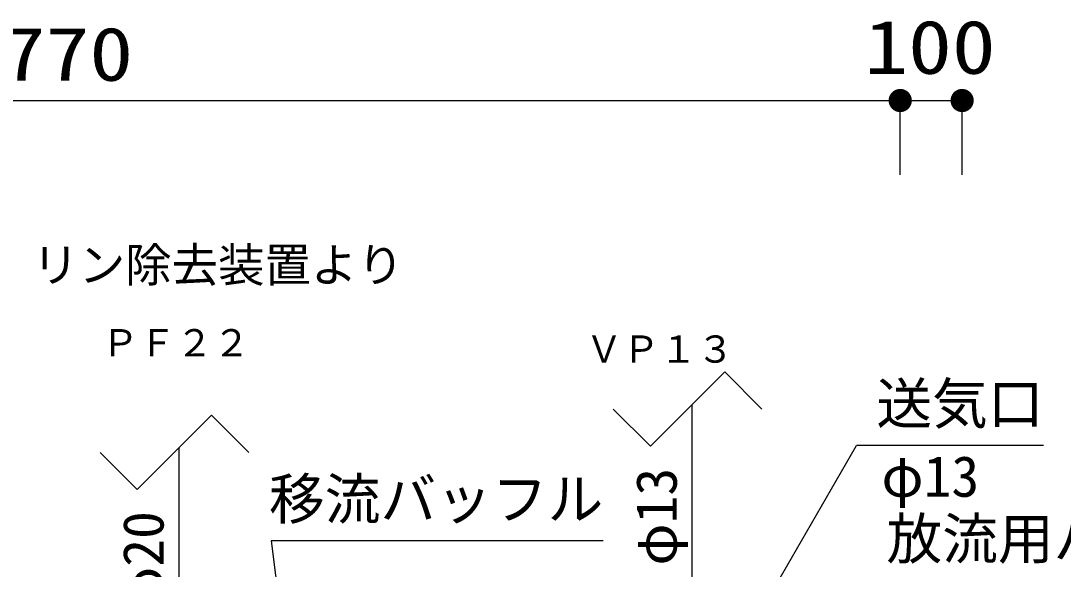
# Model space of a CAD drawing. Units: millimetres, scale not verified. Extents: x -8910 to 8910, y -6308 to 6308.
# Drawn here: x -5019 to -3335, y 1434 to 2320 of the extents above; entities that cross this region are included whole.
import ezdxf
from ezdxf.enums import TextEntityAlignment as Align

# ---------------------------------------------------------------- set-up
doc = ezdxf.new("R2010")
doc.units = ezdxf.units.MM
doc.header["$LTSCALE"] = 30
for name, color, linetype, lineweight in [('0-1_空気管', 3, 'Continuous', 25), ('0-8_07', 3, 'Continuous', 25), ('1-2_00クル-フ-6寸法', 132, 'Continuous', 25)]:
    doc.layers.add(name, color=color, linetype=linetype, lineweight=lineweight)
doc.styles.add('ＭＳ ゴシック', font='')
doc.styles.get('ＭＳ ゴシック').set_extended_font_data('MS Gothic')

msp = doc.modelspace()

# ---------------------------------------------------------------- linework, layer by layer
at = {"layer": '0-1_空気管'}
for p in [(-3933.56, 1175.05), (-3366.62, 1633.7)]:
    msp.add_line(p, (-3668.76, 1633.7), dxfattribs=at)
msp.add_lwpolyline([(-4077.81, 1479.57), (-4614.38, 1479.57), (-4552.68, 993.44)], dxfattribs=at)
at = {"layer": '0-8_07', "color": 7}
for p, q in [((-3881.67, 1752.56), (-4001.67, 1632.56)), ((-3821.67, 1692.56), (-3881.67, 1752.56)), ((-4001.67, 1632.56), (-4061.67, 1692.56)), ((-4710.67, 1682.56), (-4830.67, 1562.56)), ((-4650.67, 1622.56), (-4710.67, 1682.56)), ((-4830.67, 1562.56), (-4890.67, 1622.56))]:
    msp.add_line(p, q, dxfattribs=at)
at = {"layer": '0-8_07', "color": 6}
for p, q in [((-3934.09, 1175.36), (-3934.09, 1700.14)), ((-4763.09, 1081.05), (-4763.09, 1630.14))]:
    msp.add_line(p, q, dxfattribs=at)
at = {"layer": '1-2_00クル-フ-6寸法', "color": 4}
for p, q in [((-6368.11, 2190.98), (-3598.07, 2190.98)), ((-3598.07, 2070.98), (-3598.07, 2190.98)), ((-3598.07, 2070.98), (-3598.07, 2190.98)), ((-3598.07, 2190.98), (-3498.07, 2190.98)), ((-3498.07, 2070.98), (-3498.07, 2190.98))]:
    msp.add_line(p, q, dxfattribs=at)
at = {"layer": '1-2_00クル-フ-6寸法'}
for points in [[(-3598.07, 2190.98), (-3610.02, 2205.43), (-3608.12, 2206.81)], [(-3598.07, 2190.98), (-3610.02, 2205.43), (-3608.12, 2206.81)], [(-3598.07, 2190.98), (-3608.12, 2206.81), (-3606.05, 2207.95)], [(-3598.07, 2190.98), (-3608.12, 2206.81), (-3606.05, 2207.95)], [(-3598.07, 2190.98), (-3606.05, 2207.95), (-3603.86, 2208.82)], [(-3598.07, 2190.98), (-3606.05, 2207.95), (-3603.86, 2208.82)], [(-3598.07, 2190.98), (-3603.86, 2208.82), (-3601.58, 2209.4)], [(-3598.07, 2190.98), (-3603.86, 2208.82), (-3601.58, 2209.4)], [(-3598.07, 2190.98), (-3601.58, 2209.4), (-3599.25, 2209.7)], [(-3598.07, 2190.98), (-3601.58, 2209.4), (-3599.25, 2209.7)], [(-3598.07, 2190.98), (-3599.25, 2209.7), (-3596.89, 2209.7)], [(-3598.07, 2190.98), (-3599.25, 2209.7), (-3596.89, 2209.7)], [(-3598.07, 2190.98), (-3596.89, 2209.7), (-3594.56, 2209.4)], [(-3598.07, 2190.98), (-3596.89, 2209.7), (-3594.56, 2209.4)], [(-3598.07, 2190.98), (-3594.56, 2209.4), (-3592.28, 2208.82)], [(-3598.07, 2190.98), (-3594.56, 2209.4), (-3592.28, 2208.82)], [(-3598.07, 2190.98), (-3592.28, 2208.82), (-3590.09, 2207.95)], [(-3598.07, 2190.98), (-3592.28, 2208.82), (-3590.09, 2207.95)], [(-3598.07, 2190.98), (-3590.09, 2207.95), (-3588.02, 2206.81)], [(-3598.07, 2190.98), (-3590.09, 2207.95), (-3588.02, 2206.81)], [(-3598.07, 2190.98), (-3588.02, 2206.81), (-3586.12, 2205.43)], [(-3598.07, 2190.98), (-3588.02, 2206.81), (-3586.12, 2205.43)], [(-3498.07, 2190.98), (-3510.02, 2205.43), (-3508.12, 2206.81)], [(-3498.07, 2190.98), (-3508.12, 2206.81), (-3506.05, 2207.95)], [(-3498.07, 2190.98), (-3506.05, 2207.95), (-3503.86, 2208.82)], [(-3498.07, 2190.98), (-3503.86, 2208.82), (-3501.58, 2209.4)], [(-3498.07, 2190.98), (-3501.58, 2209.4), (-3499.25, 2209.7)], [(-3498.07, 2190.98), (-3499.25, 2209.7), (-3496.89, 2209.7)], [(-3498.07, 2190.98), (-3496.89, 2209.7), (-3494.56, 2209.4)], [(-3498.07, 2190.98), (-3494.56, 2209.4), (-3492.28, 2208.82)], [(-3498.07, 2190.98), (-3492.28, 2208.82), (-3490.09, 2207.95)], [(-3498.07, 2190.98), (-3490.09, 2207.95), (-3488.02, 2206.81)], [(-3498.07, 2190.98), (-3488.02, 2206.81), (-3486.12, 2205.43)], [(-3598.07, 2190.98), (-3616.82, 2190.98), (-3616.67, 2193.33)], [(-3598.07, 2190.98), (-3616.82, 2190.98), (-3616.67, 2193.33)], [(-3598.07, 2190.98), (-3616.67, 2188.63), (-3616.82, 2190.98)], [(-3598.07, 2190.98), (-3616.67, 2188.63), (-3616.82, 2190.98)], [(-3598.07, 2190.98), (-3616.67, 2193.33), (-3616.23, 2195.65)], [(-3598.07, 2190.98), (-3616.67, 2193.33), (-3616.23, 2195.65)], [(-3598.07, 2190.98), (-3616.23, 2186.32), (-3616.67, 2188.63)], [(-3598.07, 2190.98), (-3616.23, 2186.32), (-3616.67, 2188.63)], [(-3598.07, 2190.98), (-3616.23, 2195.65), (-3615.5, 2197.89)], [(-3598.07, 2190.98), (-3616.23, 2195.65), (-3615.5, 2197.89)], [(-3598.07, 2190.98), (-3615.5, 2184.08), (-3616.23, 2186.32)], [(-3598.07, 2190.98), (-3615.5, 2184.08), (-3616.23, 2186.32)], [(-3598.07, 2190.98), (-3615.5, 2197.89), (-3614.5, 2200.02)], [(-3598.07, 2190.98), (-3615.5, 2197.89), (-3614.5, 2200.02)], [(-3598.07, 2190.98), (-3614.5, 2181.95), (-3615.5, 2184.08)], [(-3598.07, 2190.98), (-3614.5, 2181.95), (-3615.5, 2184.08)], [(-3598.07, 2190.98), (-3614.5, 2200.02), (-3613.24, 2202)], [(-3598.07, 2190.98), (-3614.5, 2200.02), (-3613.24, 2202)], [(-3598.07, 2190.98), (-3613.24, 2179.96), (-3614.5, 2181.95)], [(-3598.07, 2190.98), (-3613.24, 2179.96), (-3614.5, 2181.95)], [(-3598.07, 2190.98), (-3613.24, 2202), (-3611.74, 2203.82)], [(-3598.07, 2190.98), (-3613.24, 2202), (-3611.74, 2203.82)], [(-3598.07, 2190.98), (-3611.74, 2178.15), (-3613.24, 2179.96)], [(-3598.07, 2190.98), (-3611.74, 2178.15), (-3613.24, 2179.96)], [(-3598.07, 2190.98), (-3611.74, 2203.82), (-3610.02, 2205.43)], [(-3598.07, 2190.98), (-3611.74, 2203.82), (-3610.02, 2205.43)], [(-3598.07, 2190.98), (-3610.02, 2176.54), (-3611.74, 2178.15)], [(-3598.07, 2190.98), (-3610.02, 2176.54), (-3611.74, 2178.15)], [(-3598.07, 2190.98), (-3608.12, 2175.15), (-3610.02, 2176.54)], [(-3598.07, 2190.98), (-3608.12, 2175.15), (-3610.02, 2176.54)], [(-3598.07, 2190.98), (-3606.05, 2174.02), (-3608.12, 2175.15)], [(-3598.07, 2190.98), (-3606.05, 2174.02), (-3608.12, 2175.15)], [(-3598.07, 2190.98), (-3603.86, 2173.15), (-3606.05, 2174.02)], [(-3598.07, 2190.98), (-3603.86, 2173.15), (-3606.05, 2174.02)], [(-3598.07, 2190.98), (-3601.58, 2172.57), (-3603.86, 2173.15)], [(-3598.07, 2190.98), (-3601.58, 2172.57), (-3603.86, 2173.15)], [(-3598.07, 2190.98), (-3599.25, 2172.27), (-3601.58, 2172.57)], [(-3598.07, 2190.98), (-3599.25, 2172.27), (-3601.58, 2172.57)], [(-3598.07, 2190.98), (-3596.89, 2172.27), (-3599.25, 2172.27)], [(-3598.07, 2190.98), (-3596.89, 2172.27), (-3599.25, 2172.27)], [(-3598.07, 2190.98), (-3586.12, 2205.43), (-3584.4, 2203.82)], [(-3598.07, 2190.98), (-3586.12, 2205.43), (-3584.4, 2203.82)], [(-3598.07, 2190.98), (-3584.4, 2203.82), (-3582.9, 2202)], [(-3598.07, 2190.98), (-3584.4, 2203.82), (-3582.9, 2202)], [(-3598.07, 2190.98), (-3582.9, 2202), (-3581.64, 2200.02)], [(-3598.07, 2190.98), (-3582.9, 2202), (-3581.64, 2200.02)], [(-3598.07, 2190.98), (-3581.64, 2200.02), (-3580.64, 2197.89)], [(-3598.07, 2190.98), (-3581.64, 2200.02), (-3580.64, 2197.89)], [(-3598.07, 2190.98), (-3580.64, 2197.89), (-3579.91, 2195.65)], [(-3598.07, 2190.98), (-3580.64, 2197.89), (-3579.91, 2195.65)], [(-3598.07, 2190.98), (-3579.91, 2195.65), (-3579.47, 2193.33)], [(-3598.07, 2190.98), (-3579.91, 2195.65), (-3579.47, 2193.33)], [(-3598.07, 2190.98), (-3579.47, 2193.33), (-3579.32, 2190.98)], [(-3598.07, 2190.98), (-3579.47, 2193.33), (-3579.32, 2190.98)], [(-3598.07, 2190.98), (-3594.56, 2172.57), (-3596.89, 2172.27)], [(-3598.07, 2190.98), (-3592.28, 2173.15), (-3594.56, 2172.57)], [(-3598.07, 2190.98), (-3590.09, 2174.02), (-3592.28, 2173.15)], [(-3598.07, 2190.98), (-3588.02, 2175.15), (-3590.09, 2174.02)], [(-3598.07, 2190.98), (-3586.12, 2176.54), (-3588.02, 2175.15)], [(-3598.07, 2190.98), (-3584.4, 2178.15), (-3586.12, 2176.54)], [(-3598.07, 2190.98), (-3582.9, 2179.96), (-3584.4, 2178.15)], [(-3598.07, 2190.98), (-3581.64, 2181.95), (-3582.9, 2179.96)], [(-3598.07, 2190.98), (-3580.64, 2184.08), (-3581.64, 2181.95)], [(-3598.07, 2190.98), (-3579.91, 2186.32), (-3580.64, 2184.08)], [(-3598.07, 2190.98), (-3579.47, 2188.63), (-3579.91, 2186.32)], [(-3598.07, 2190.98), (-3579.32, 2190.98), (-3579.47, 2188.63)], [(-3598.07, 2190.98), (-3594.56, 2172.57), (-3596.89, 2172.27)], [(-3598.07, 2190.98), (-3592.28, 2173.15), (-3594.56, 2172.57)], [(-3598.07, 2190.98), (-3590.09, 2174.02), (-3592.28, 2173.15)], [(-3598.07, 2190.98), (-3588.02, 2175.15), (-3590.09, 2174.02)], [(-3598.07, 2190.98), (-3586.12, 2176.54), (-3588.02, 2175.15)], [(-3598.07, 2190.98), (-3584.4, 2178.15), (-3586.12, 2176.54)], [(-3598.07, 2190.98), (-3582.9, 2179.96), (-3584.4, 2178.15)], [(-3598.07, 2190.98), (-3581.64, 2181.95), (-3582.9, 2179.96)], [(-3598.07, 2190.98), (-3580.64, 2184.08), (-3581.64, 2181.95)], [(-3598.07, 2190.98), (-3579.91, 2186.32), (-3580.64, 2184.08)], [(-3598.07, 2190.98), (-3579.47, 2188.63), (-3579.91, 2186.32)], [(-3598.07, 2190.98), (-3579.32, 2190.98), (-3579.47, 2188.63)], [(-3498.07, 2190.98), (-3516.82, 2190.98), (-3516.67, 2193.33)], [(-3498.07, 2190.98), (-3516.67, 2188.63), (-3516.82, 2190.98)], [(-3498.07, 2190.98), (-3516.67, 2193.33), (-3516.23, 2195.65)], [(-3498.07, 2190.98), (-3516.23, 2186.32), (-3516.67, 2188.63)], [(-3498.07, 2190.98), (-3516.23, 2195.65), (-3515.5, 2197.89)], [(-3498.07, 2190.98), (-3515.5, 2184.08), (-3516.23, 2186.32)], [(-3498.07, 2190.98), (-3515.5, 2197.89), (-3514.5, 2200.02)], [(-3498.07, 2190.98), (-3514.5, 2181.95), (-3515.5, 2184.08)], [(-3498.07, 2190.98), (-3514.5, 2200.02), (-3513.24, 2202)], [(-3498.07, 2190.98), (-3513.24, 2179.96), (-3514.5, 2181.95)], [(-3498.07, 2190.98), (-3513.24, 2202), (-3511.74, 2203.82)], [(-3498.07, 2190.98), (-3511.74, 2178.15), (-3513.24, 2179.96)], [(-3498.07, 2190.98), (-3511.74, 2203.82), (-3510.02, 2205.43)], [(-3498.07, 2190.98), (-3510.02, 2176.54), (-3511.74, 2178.15)], [(-3498.07, 2190.98), (-3508.12, 2175.15), (-3510.02, 2176.54)], [(-3498.07, 2190.98), (-3506.05, 2174.02), (-3508.12, 2175.15)], [(-3498.07, 2190.98), (-3503.86, 2173.15), (-3506.05, 2174.02)], [(-3498.07, 2190.98), (-3501.58, 2172.57), (-3503.86, 2173.15)], [(-3498.07, 2190.98), (-3499.25, 2172.27), (-3501.58, 2172.57)], [(-3498.07, 2190.98), (-3496.89, 2172.27), (-3499.25, 2172.27)], [(-3498.07, 2190.98), (-3486.12, 2205.43), (-3484.4, 2203.82)], [(-3498.07, 2190.98), (-3484.4, 2203.82), (-3482.9, 2202)], [(-3498.07, 2190.98), (-3482.9, 2202), (-3481.64, 2200.02)], [(-3498.07, 2190.98), (-3481.64, 2200.02), (-3480.64, 2197.89)], [(-3498.07, 2190.98), (-3480.64, 2197.89), (-3479.91, 2195.65)], [(-3498.07, 2190.98), (-3479.91, 2195.65), (-3479.47, 2193.33)], [(-3498.07, 2190.98), (-3479.47, 2193.33), (-3479.32, 2190.98)], [(-3498.07, 2190.98), (-3494.56, 2172.57), (-3496.89, 2172.27)], [(-3498.07, 2190.98), (-3492.28, 2173.15), (-3494.56, 2172.57)], [(-3498.07, 2190.98), (-3490.09, 2174.02), (-3492.28, 2173.15)], [(-3498.07, 2190.98), (-3488.02, 2175.15), (-3490.09, 2174.02)], [(-3498.07, 2190.98), (-3486.12, 2176.54), (-3488.02, 2175.15)], [(-3498.07, 2190.98), (-3484.4, 2178.15), (-3486.12, 2176.54)], [(-3498.07, 2190.98), (-3482.9, 2179.96), (-3484.4, 2178.15)], [(-3498.07, 2190.98), (-3481.64, 2181.95), (-3482.9, 2179.96)], [(-3498.07, 2190.98), (-3480.64, 2184.08), (-3481.64, 2181.95)], [(-3498.07, 2190.98), (-3479.91, 2186.32), (-3480.64, 2184.08)], [(-3498.07, 2190.98), (-3479.47, 2188.63), (-3479.91, 2186.32)], [(-3498.07, 2190.98), (-3479.32, 2190.98), (-3479.47, 2188.63)]]:
    msp.add_solid(points, dxfattribs=at)

# ---------------------------------------------------------------- texts
at = {"layer": '0-1_空気管', "color": 4, "style": 'ＭＳ ゴシック'}
for s, height, p in [('ＰＦ２２', 43.99, (-4888.23, 1764.51)), ('ＶＰ１３', 43.99, (-4106.65, 1754.27)), ('送気口', 65.98, (-3636.62, 1648.7)), ('φ13', 65.98, (-3628.48, 1531.06)), ('移流バッフル', 65.98, (-4617.81, 1494.57)), ('放流用バルブ', 65.98, (-3620.2, 1430.47))]:
    msp.add_text(s, height=height, dxfattribs=at).set_placement(p, align=Align.BOTTOM_LEFT)
for s, p in [('φ13', (-3939.25, 1439.68)), ('φ20', (-4768.25, 1369.68))]:
    msp.add_text(s, height=65.98, rotation=90, dxfattribs=at).set_placement(p, align=Align.BOTTOM_LEFT)
at = {"layer": '0-8_07', "color": 4, "style": 'ＭＳ ゴシック'}
msp.add_text('リン除去装置より', height=54.99, dxfattribs=at).set_placement((-5000.15, 1881.54), align=Align.BOTTOM_LEFT)
at = {"layer": '1-2_00クル-フ-6寸法', "color": 3, "style": 'ＭＳ ゴシック', "width": 1.2}
for s, p in [('2770', (-5120.23, 2196.83)), ('100', (-3656.07, 2208.08))]:
    msp.add_text(s, height=86.66, dxfattribs=at).set_placement(p, align=Align.BOTTOM_LEFT)

doc.saveas('drawing.dxf')
